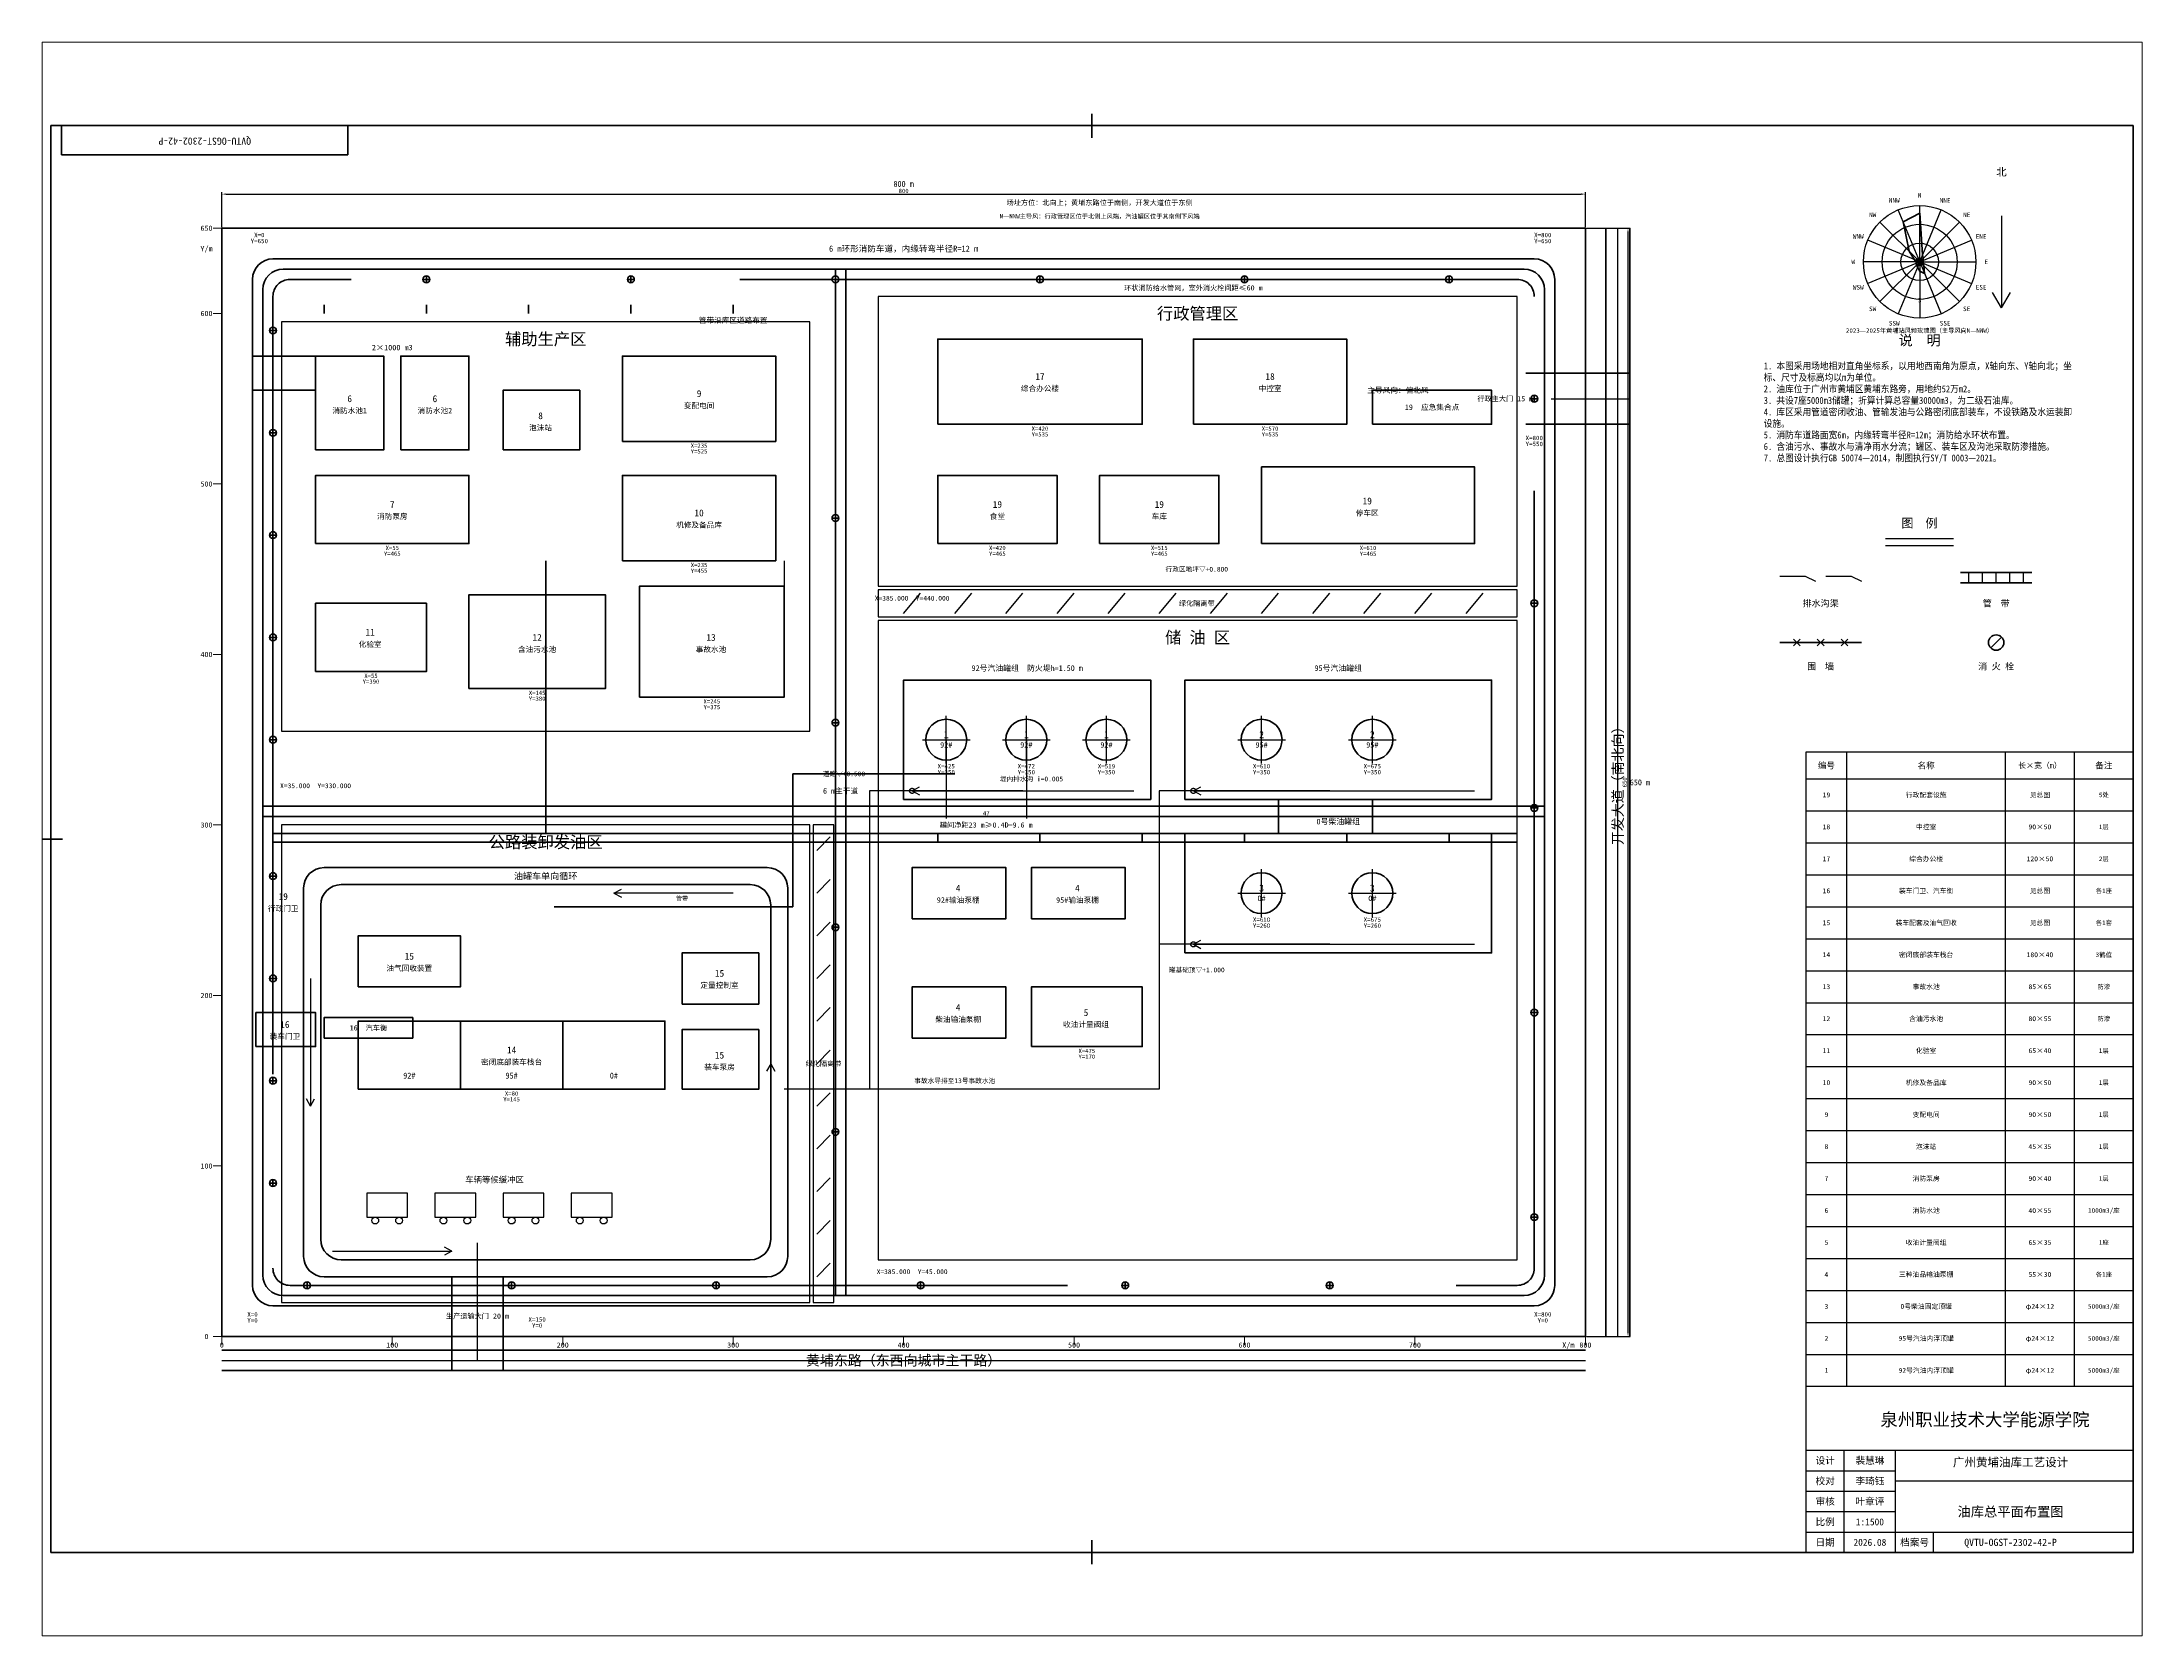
# Paper-space layout '布局1' of a CAD drawing. Header units: millimetres. Extents: x 26 to 231, y 20 to 176.
# The model-space entities are those that its viewports show. They can reach past a viewport. Long polylines and large blocks are cut down to what shows.
import ezdxf
from ezdxf.enums import TextEntityAlignment as Align

# ---------------------------------------------------------------- set-up
doc = ezdxf.new("R2010")
doc.units = ezdxf.units.MM
doc.linetypes.add('CENTER', pattern=[50.8, 31.75, -6.35, 6.35, -6.35])
doc.linetypes.add('DASHED', pattern=[19.05, 12.7, -6.35])
for name, color, linetype, lineweight in [('01-用地红线', 7, 'Continuous', 70), ('02-围墙', 7, 'Continuous', 50), ('03-道路', 7, 'Continuous', 35), ('04-防火堤', 7, 'Continuous', 50), ('05-储罐', 7, 'Continuous', 50), ('06-建构筑物', 7, 'Continuous', 35), ('07-管带', 7, 'Continuous', 35), ('08-消防管网', 7, 'DASHED', 35), ('09-排水沟', 7, 'DASHED', 25), ('10-文字', 7, 'Continuous', 25), ('11-尺寸', 7, 'Continuous', 25), ('12-箭头', 7, 'Continuous', 25), ('12-风向图', 7, 'Continuous', 25), ('13-中心线', 7, 'CENTER', 25), ('13-图框', 7, 'Continuous', 50), ('14-分区界线', 7, 'DASHED', 25), ('15-消防设施', 7, 'Continuous', 35), ('16-绿化', 7, 'Continuous', 25), ('17-车辆', 7, 'Continuous', 25), ('20-坐标标注', 7, 'Continuous', 18)]:
    doc.layers.add(name, color=color, linetype=linetype, lineweight=lineweight)
doc.styles.add('QVTU-宋体', font='', dxfattribs={"width": 0.9})
doc.styles.add('QVTU-黑体', font='simhei.ttf', dxfattribs={"width": 0.95})
doc.styles.get("Standard").update_dxf_attribs({"font": ''})
doc.styles.get('QVTU-宋体').set_extended_font_data('SimSun')
doc.styles.get('Standard').set_extended_font_data('SimSun')
doc.dimstyles.new('ISO-25', dxfattribs={"dimtxt": 2.5, "dimasz": 2.5, "dimexe": 1.25, "dimexo": 0.625, "dimtad": 1, "dimtxsty": 'Standard', "dimcen": 2.5, "dimadec": 0, "dimazin": 0, "dimtfac": 1, "dimtmove": 0, "dimatfit": 3, "dimfxl": 1, "dimarcsym": 0})

# ---------------------------------------------------------------- blocks, each defined once
blk = doc.blocks.new('*D1')
at = {"layer": '11-尺寸', "color": 0, "lineweight": -2, "transparency": 16777216}
for p, q in [((0, 695.6), (0, 716.2)), ((2.5, 715), (797.5, 715)), ((800, 695.6), (800, 716.2))]:
    blk.add_line(p, q, dxfattribs=at)
at = {"layer": '11-尺寸', "color": 0, "transparency": 16777216}
for points in [[(2.5, 715.4), (2.5, 714.6), (0, 715)], [(797.5, 715.4), (797.5, 714.6), (800, 715)]]:
    blk.add_solid(points, dxfattribs=at)
at = {"layer": 'Defpoints', "color": 0, "transparency": 16777216}
for p in [(800, 715), (0, 695), (800, 695)]:
    blk.add_point(p, dxfattribs=at)
at = {"layer": '11-尺寸', "color": 0, "transparency": 16777216, "insert": (400, 716.9), "char_height": 2.5, "attachment_point": 5}
blk.add_mtext('800', dxfattribs=at)
blk = doc.blocks.new('*D2')
at = {"layer": '11-尺寸', "color": 0, "lineweight": -2, "transparency": 16777216}
for p, q in [((800.6, 695), (826.2, 695)), ((825, 47.5), (825, 692.5)), ((800.6, 45), (826.2, 45))]:
    blk.add_line(p, q, dxfattribs=at)
at = {"layer": '11-尺寸', "color": 0, "transparency": 16777216}
for points in [[(824.6, 692.5), (825.4, 692.5), (825, 695)], [(824.6, 47.5), (825.4, 47.5), (825, 45)]]:
    blk.add_solid(points, dxfattribs=at)
at = {"layer": 'Defpoints', "color": 0, "transparency": 16777216}
for p in [(800, 695), (825, 695), (800, 45)]:
    blk.add_point(p, dxfattribs=at)
at = {"layer": '11-尺寸', "color": 0, "transparency": 16777216, "insert": (823.1, 370), "char_height": 2.5, "attachment_point": 5, "rotation": 90}
blk.add_mtext('650', dxfattribs=at)
blk = doc.blocks.new('*D3')
at = {"layer": '11-尺寸', "color": 0, "lineweight": -2, "transparency": 16777216}
for p, q in [((425, 394.4), (425, 348.8)), ((472, 394.4), (472, 348.8)), ((427.5, 350), (469.5, 350))]:
    blk.add_line(p, q, dxfattribs=at)
at = {"layer": '11-尺寸', "color": 0, "transparency": 16777216}
for points in [[(427.5, 350.4), (427.5, 349.6), (425, 350)], [(469.5, 350.4), (469.5, 349.6), (472, 350)]]:
    blk.add_solid(points, dxfattribs=at)
at = {"layer": 'Defpoints', "color": 0, "transparency": 16777216}
for p in [(425, 395), (472, 395), (472, 350)]:
    blk.add_point(p, dxfattribs=at)
at = {"layer": '11-尺寸', "color": 0, "transparency": 16777216, "insert": (448.5, 351.9), "char_height": 2.5, "attachment_point": 5}
blk.add_mtext('47', dxfattribs=at)

msp = doc.modelspace()

# ---------------------------------------------------------------- linework, layer by layer
at = {"layer": '01-用地红线'}
msp.add_lwpolyline([(0, 45), (800, 45), (800, 695), (0, 695)], close=True, dxfattribs=at)
at = {"layer": '02-围墙'}
for p, q in [((800, 695), (0, 695)), ((0, 695), (0, 610)), ((800, 45), (800, 695)), ((0, 595), (0, 540)), ((0, 520), (0, 45)), ((0, 45), (800, 45))]:
    msp.add_line(p, q, dxfattribs=at)
at = {"layer": '02-围墙', "lineweight": 35}
msp.add_line((914, 452), (962, 452), dxfattribs=at)
at = {"layer": '02-围墙', "lineweight": 25}
for p, q in [((922, 450), (926, 454)), ((922, 454), (926, 450)), ((936, 450), (940, 454)), ((936, 454), (940, 450)), ((950, 450), (954, 454)), ((950, 454), (954, 450))]:
    msp.add_line(p, q, dxfattribs=at)
at = {"layer": '03-道路'}
for p, q in [((812, 45), (812, 695)), ((826, 45), (826, 695)), ((360, 69), (360, 671)), ((366, 69), (366, 671)), ((765, 610), (826, 610)), ((765, 580), (826, 580)), ((24, 356), (776, 356)), ((24, 350), (776, 350)), ((135, 25), (135, 80)), ((165, 25), (165, 80)), ((0, 37), (800, 37)), ((0, 25), (800, 25))]:
    msp.add_line(p, q, dxfattribs=at)
for points in [[(18, 75, 0.41421356), (30, 63), (770, 63, 0.41421356), (782, 75), (782, 665, 0.41421356), (770, 677), (30, 677, 0.41421356), (18, 665)], [(24, 81, 0.41421356), (36, 69), (764, 69, 0.41421356), (776, 81), (776, 659, 0.41421356), (764, 671), (36, 671, 0.41421356), (24, 659)], [(48, 92, 0.41421356), (60, 80), (320, 80, 0.41421356), (332, 92), (332, 308, 0.41421356), (320, 320), (60, 320, 0.41421356), (48, 308)], [(58, 102, 0.41421356), (70, 90), (310, 90, 0.41421356), (322, 102), (322, 298, 0.41421356), (310, 310), (70, 310, 0.41421356), (58, 298)]]:
    msp.add_lwpolyline(points, format="xyb", close=True, dxfattribs=at)
at = {"layer": '04-防火堤'}
for points in [[(400, 360), (545, 360), (545, 430), (400, 430)], [(565, 360), (745, 360), (745, 430), (565, 430)], [(565, 270), (745, 270), (745, 340), (565, 340)]]:
    msp.add_lwpolyline(points, close=True, dxfattribs=at)
at = {"layer": '05-储罐'}
for centre in [(425, 395), (472, 395), (519, 395), (610, 395), (675, 395), (610, 305), (675, 305)]:
    msp.add_circle(centre, 12, dxfattribs=at)
at = {"layer": '06-建构筑物'}
for p, q in [((140, 190), (140, 230)), ((200, 190), (200, 230))]:
    msp.add_line(p, q, dxfattribs=at)
for points in [[(420, 580), (540, 580), (540, 630), (420, 630)], [(570, 580), (660, 580), (660, 630), (570, 630)], [(18, 600), (55, 600), (55, 620), (18, 620)], [(55, 565), (95, 565), (95, 620), (55, 620)], [(105, 565), (145, 565), (145, 620), (105, 620)], [(235, 570), (325, 570), (325, 620), (235, 620)], [(165, 565), (210, 565), (210, 600), (165, 600)], [(675, 580), (745, 580), (745, 600), (675, 600)], [(610, 510), (735, 510), (735, 555), (610, 555)], [(55, 510), (145, 510), (145, 550), (55, 550)], [(235, 500), (325, 500), (325, 550), (235, 550)], [(420, 510), (490, 510), (490, 550), (420, 550)], [(515, 510), (585, 510), (585, 550), (515, 550)], [(245, 420), (330, 420), (330, 485), (245, 485)], [(55, 435), (120, 435), (120, 475), (55, 475)], [(145, 425), (225, 425), (225, 480), (145, 480)], [(405, 290), (460, 290), (460, 320), (405, 320)], [(475, 290), (530, 290), (530, 320), (475, 320)], [(80, 250), (140, 250), (140, 280), (80, 280)], [(270, 240), (315, 240), (315, 270), (270, 270)], [(405, 220), (460, 220), (460, 250), (405, 250)], [(475, 215), (540, 215), (540, 250), (475, 250)], [(20, 215), (55, 215), (55, 235), (20, 235)], [(60, 220), (112, 220), (112, 232), (60, 232)], [(80, 190), (260, 190), (260, 230), (80, 230)], [(270, 190), (315, 190), (315, 225), (270, 225)]]:
    msp.add_lwpolyline(points, close=True, dxfattribs=at)
at = {"layer": '07-管带'}
for p, q in [((60, 645), (60, 650)), ((120, 645), (120, 650)), ((180, 645), (180, 650)), ((240, 645), (240, 650)), ((300, 645), (300, 650)), ((190, 340), (190, 500)), ((335, 297), (335, 375)), ((335, 375), (430, 375)), ((620, 340), (620, 360)), ((675, 340), (675, 360)), ((30, 340), (760, 340)), ((30, 335), (760, 335)), ((420, 335), (420, 340)), ((480, 335), (480, 340)), ((540, 335), (540, 340)), ((600, 335), (600, 340)), ((660, 335), (660, 340)), ((720, 335), (720, 340)), ((195, 297), (335, 297))]:
    msp.add_line(p, q, dxfattribs=at)
at = {"layer": '07-管带', "lineweight": 35}
for p, q in [((1020, 493), (1062, 493)), ((1020, 487), (1062, 487))]:
    msp.add_line(p, q, dxfattribs=at)
at = {"layer": '07-管带', "lineweight": 25}
for p, q in [((1025, 487), (1025, 493)), ((1033, 487), (1033, 493)), ((1041, 487), (1041, 493)), ((1049, 487), (1049, 493)), ((1057, 487), (1057, 493))]:
    msp.add_line(p, q, dxfattribs=at)
at = {"layer": '08-消防管网'}
for p, q in [((360, 85), (360, 655)), ((40, 350), (760, 350))]:
    msp.add_line(p, q, dxfattribs=at)
msp.add_lwpolyline([(30, 85, 0.41421356), (40, 75), (760, 75, 0.41421356), (770, 85), (770, 655, 0.41421356), (760, 665), (40, 665, 0.41421356), (30, 655)], format="xyb", close=True, dxfattribs=at)
at = {"layer": '09-排水沟'}
for p, q in [((330, 500), (330, 450)), ((405, 365), (380, 365)), ((380, 365), (380, 190)), ((405, 365), (409.408, 367.36)), ((405, 365), (535, 365)), ((470, 365), (405, 365)), ((405, 365), (409.408, 362.64)), ((570, 365), (550, 365)), ((550, 365), (550, 190)), ((570, 365), (574.408, 367.36)), ((570, 365), (735, 365)), ((650, 365), (570, 365)), ((570, 365), (574.408, 362.64)), ((570, 275), (550, 275)), ((570, 275), (574.408, 277.36)), ((570, 275), (735, 275)), ((650, 275), (570, 275)), ((570, 275), (574.408, 272.64)), ((550, 190), (330, 190))]:
    msp.add_line(p, q, dxfattribs=at)
at = {"layer": '09-排水沟', "lineweight": 25}
for p, q in [((914, 491), (929, 491)), ((929, 491), (935, 488)), ((941, 491), (956, 491)), ((956, 491), (962, 488))]:
    msp.add_line(p, q, dxfattribs=at)
at = {"layer": '09-排水沟'}
for centre in [(405, 365), (570, 365), (570, 275)]:
    msp.add_circle(centre, 1.5, dxfattribs=at)
at = {"layer": '10-文字'}
for p, q in [((-100.372, 755.276), (-100.372, -81.724)), ((1108.628, 755.276), (-100.372, 755.276)), ((929.416, 387.776), (929.416, 15.776)), ((1121.416, 387.776), (929.416, 387.776)), ((953.416, 15.776), (953.416, 387.776)), ((1046.416, 15.776), (1046.416, 387.776)), ((1086.916, 15.776), (1086.916, 387.776)), ((1121.416, 15.776), (1121.416, 387.776)), ((929.416, 353.276), (1121.416, 353.276)), ((929.416, 334.526), (1121.416, 334.526)), ((929.416, 315.776), (1121.416, 315.776)), ((929.416, 297.026), (1121.416, 297.026)), ((929.416, 278.276), (1121.416, 278.276)), ((929.416, 259.526), (1121.416, 259.526)), ((929.416, 240.776), (1121.416, 240.776)), ((929.416, 222.026), (1121.416, 222.026)), ((929.416, 203.276), (1121.416, 203.276)), ((929.416, 184.526), (1121.416, 184.526)), ((929.416, 165.776), (1121.416, 165.776)), ((929.416, 147.026), (1121.416, 147.026)), ((929.416, 128.276), (1121.416, 128.276)), ((929.416, 109.526), (1121.416, 109.526)), ((929.416, 90.776), (1121.416, 90.776)), ((929.416, 72.026), (1121.416, 72.026)), ((929.416, 53.276), (1121.416, 53.276)), ((929.416, 34.526), (1121.416, 34.526)), ((929.416, 15.776), (929.416, -81.724)), ((929.416, 15.776), (1121.416, 15.776)), ((929.416, -21.724), (1121.416, -21.724)), ((951.916, -81.724), (951.916, -21.724)), ((981.916, -81.724), (981.916, -21.724)), ((929.416, -33.724), (981.916, -33.724)), ((929.416, -45.724), (981.916, -45.724)), ((981.916, -39.724), (1121.416, -39.724)), ((929.416, -57.724), (981.916, -57.724)), ((929.416, -69.724), (1121.416, -69.724)), ((929.416, -81.724), (1121.416, -81.724))]:
    msp.add_line(p, q, dxfattribs=at)
at = {"layer": '10-文字', "lineweight": 25}
for p, q in [((976, 513), (1016, 513)), ((976, 509), (1016, 509)), ((929.416, 372.026), (1121.416, 372.026))]:
    msp.add_line(p, q, dxfattribs=at)
at = {"layer": '12-箭头'}
for p, q in [((230, 305), (234.408, 307.36)), ((300, 305), (230, 305)), ((230, 305), (234.408, 302.64)), ((52, 255), (52, 180)), ((322, 205), (319.64, 200.592)), ((322, 135), (322, 205)), ((322, 205), (324.36, 200.592)), ((52, 180), (49.64, 184.408)), ((52, 180), (54.36, 184.408)), ((65, 95), (135, 95)), ((135, 95), (130.592, 97.36)), ((135, 95), (130.592, 92.64))]:
    msp.add_line(p, q, dxfattribs=at)
at = {"layer": '12-风向图'}
for p, q in [((996.128, 675.276), (983.5, 705.764)), ((996.128, 675.276), (996.128, 708.276)), ((996.128, 675.276), (1008.757, 705.764)), ((996.128, 675.276), (972.794, 698.61)), ((996.128, 675.276), (1019.463, 698.61)), ((1044.128, 702.276), (1044.128, 648.276)), ((996.128, 675.276), (965.64, 687.904)), ((996.128, 675.276), (1026.617, 687.904)), ((996.128, 675.276), (963.128, 675.276)), ((996.128, 675.276), (965.64, 662.647)), ((996.128, 675.276), (972.794, 651.941)), ((996.128, 675.276), (983.5, 644.788)), ((996.128, 675.276), (996.128, 642.276)), ((996.128, 675.276), (1008.757, 644.788)), ((996.128, 675.276), (1019.463, 651.941)), ((996.128, 675.276), (1026.617, 662.647)), ((996.128, 675.276), (1029.128, 675.276)), ((1044.128, 648.276), (1038.878, 657.276)), ((1044.128, 648.276), (1049.378, 657.276)), ((1004.119, -69.724), (1004.119, -81.724))]:
    msp.add_line(p, q, dxfattribs=at)
at = {"layer": '12-风向图', "lineweight": 50}
for p, q in [((986.447, 698.65), (996.128, 703.876)), ((996.128, 703.876), (997.812, 679.341)), ((989.906, 681.498), (986.447, 698.65)), ((993.08, 676.539), (989.906, 681.498)), ((997.812, 679.341), (998.073, 677.22)), ((993.928, 675.276), (993.08, 676.539)), ((994.096, 674.434), (993.928, 675.276)), ((994.184, 673.331), (994.096, 674.434)), ((994.866, 672.227), (994.184, 673.331)), ((996.128, 669.776), (994.866, 672.227)), ((998.949, 668.467), (996.128, 669.776)), ((998.073, 677.22), (998.161, 676.118)), ((998.161, 676.118), (998.328, 675.276)), ((998.328, 675.276), (998.161, 674.434)), ((998.161, 674.434), (998.462, 672.942)), ((998.462, 672.942), (998.949, 668.467))]:
    msp.add_line(p, q, dxfattribs=at)
at = {"layer": '12-风向图'}
for radius in [33, 22, 11, 2.25]:
    msp.add_circle((996.128, 675.276), radius, dxfattribs=at)
at = {"layer": '13-中心线'}
for p, q in [((819, 45), (819, 695)), ((780, 595), (826, 595)), ((425, 381), (425, 409)), ((472, 381), (472, 409)), ((519, 381), (519, 409)), ((610, 381), (610, 409)), ((675, 381), (675, 409)), ((411, 395), (439, 395)), ((458, 395), (486, 395)), ((505, 395), (533, 395)), ((596, 395), (624, 395)), ((661, 395), (689, 395)), ((610, 291), (610, 319)), ((675, 291), (675, 319)), ((596, 305), (624, 305)), ((661, 305), (689, 305)), ((150, 31), (150, 100)), ((0, 31), (800, 31))]:
    msp.add_line(p, q, dxfattribs=at)
at = {"layer": '13-图框', "lineweight": 70}
for p, q in [((1121.379, 755.276), (-100.372, 755.276)), ((-100.372, 755.276), (-100.372, -81.724)), ((1121.379, -81.724), (1121.379, 755.276)), ((-100.372, -81.724), (1121.379, -81.724))]:
    msp.add_line(p, q, dxfattribs=at)
at = {"layer": '13-图框', "lineweight": 35}
for p, q in [((-94, 738), (-94, 755.276)), ((74, 738), (74, 755.276)), ((-94, 738), (74, 738))]:
    msp.add_line(p, q, dxfattribs=at)
at = {"layer": '13-图框', "lineweight": 50}
for p, q in [((510.503, 748), (510.503, 762)), ((-107.5, 336.776), (-93.5, 336.776)), ((510.503, -88.5), (510.503, -74.5))]:
    msp.add_line(p, q, dxfattribs=at)
at = {"layer": '14-分区界线'}
for points in [[(385, 485), (760, 485), (760, 655), (385, 655)], [(35, 400), (345, 400), (345, 640), (35, 640)], [(385, 90), (760, 90), (760, 465), (385, 465)], [(35, 65), (345, 65), (345, 345), (35, 345)]]:
    msp.add_lwpolyline(points, close=True, dxfattribs=at)
at = {"layer": '15-消防设施'}
for p, q in [((120, 663), (120, 667)), ((240, 663), (240, 667)), ((360, 663), (360, 667)), ((480, 663), (480, 667)), ((600, 663), (600, 667)), ((720, 663), (720, 667)), ((118, 665), (122, 665)), ((238, 665), (242, 665)), ((358, 665), (362, 665)), ((478, 665), (482, 665)), ((598, 665), (602, 665)), ((718, 665), (722, 665)), ((28, 635), (32, 635)), ((30, 633), (30, 637)), ((768, 595), (772, 595)), ((770, 593), (770, 597)), ((28, 575), (32, 575)), ((30, 573), (30, 577)), ((358, 525), (362, 525)), ((360, 523), (360, 527)), ((28, 515), (32, 515)), ((30, 513), (30, 517)), ((768, 475), (772, 475)), ((770, 473), (770, 477)), ((30, 453), (30, 457)), ((28, 455), (32, 455)), ((360, 403), (360, 407)), ((28, 395), (32, 395)), ((30, 393), (30, 397)), ((358, 405), (362, 405)), ((768, 355), (772, 355)), ((770, 353), (770, 357)), ((28, 315), (32, 315)), ((30, 313), (30, 317)), ((358, 285), (362, 285)), ((360, 283), (360, 287)), ((28, 255), (32, 255)), ((30, 253), (30, 257)), ((768, 235), (772, 235)), ((770, 233), (770, 237)), ((28, 195), (32, 195)), ((30, 193), (30, 197)), ((358, 165), (362, 165)), ((360, 163), (360, 167)), ((30, 133), (30, 137)), ((28, 135), (32, 135)), ((768, 115), (772, 115)), ((770, 113), (770, 117)), ((48, 75), (52, 75)), ((50, 73), (50, 77)), ((168, 75), (172, 75)), ((170, 73), (170, 77)), ((288, 75), (292, 75)), ((290, 73), (290, 77)), ((408, 75), (412, 75)), ((410, 73), (410, 77)), ((528, 75), (532, 75)), ((530, 73), (530, 77)), ((648, 75), (652, 75)), ((650, 73), (650, 77))]:
    msp.add_line(p, q, dxfattribs=at)
at = {"layer": '15-消防设施', "lineweight": 35}
msp.add_line((1038, 449), (1044, 455), dxfattribs=at)
at = {"layer": '15-消防设施'}
for centre in [(120, 665), (240, 665), (360, 665), (480, 665), (600, 665), (720, 665), (30, 635), (770, 595), (30, 575), (360, 525), (30, 515), (770, 475), (30, 455), (360, 405), (30, 395), (770, 355), (30, 315), (360, 285), (30, 255), (770, 235), (30, 195), (360, 165), (30, 135), (770, 115), (50, 75), (170, 75), (290, 75), (410, 75), (530, 75), (650, 75)]:
    msp.add_circle(centre, 2, dxfattribs=at)
at = {"layer": '15-消防设施', "lineweight": 35}
msp.add_circle((1041, 452), 4.5, dxfattribs=at)
at = {"layer": '16-绿化'}
for p, q in [((400, 469), (410, 481)), ((430, 469), (440, 481)), ((460, 469), (470, 481)), ((490, 469), (500, 481)), ((520, 469), (530, 481)), ((550, 469), (560, 481)), ((580, 469), (590, 481)), ((610, 469), (620, 481)), ((640, 469), (650, 481)), ((670, 469), (680, 481)), ((700, 469), (710, 481)), ((730, 469), (740, 481)), ((349, 330), (357, 338)), ((349, 305), (357, 313)), ((349, 280), (357, 288)), ((349, 255), (357, 263)), ((349, 230), (357, 238)), ((349, 205), (357, 213)), ((349, 180), (357, 188)), ((349, 155), (357, 163)), ((349, 130), (357, 138)), ((349, 105), (357, 113)), ((349, 80), (357, 88))]:
    msp.add_line(p, q, dxfattribs=at)
for points in [[(385, 467), (760, 467), (760, 483), (385, 483)], [(347, 65), (359, 65), (359, 345), (347, 345)]]:
    msp.add_lwpolyline(points, close=True, dxfattribs=at)
at = {"layer": '17-车辆'}
for points in [[(85, 115), (109, 115), (109, 129), (85, 129)], [(125, 115), (149, 115), (149, 129), (125, 129)], [(165, 115), (189, 115), (189, 129), (165, 129)], [(205, 115), (229, 115), (229, 129), (205, 129)]]:
    msp.add_lwpolyline(points, close=True, dxfattribs=at)
for centre in [(90, 113), (104, 113), (130, 113), (144, 113), (170, 113), (184, 113), (210, 113), (224, 113)]:
    msp.add_circle(centre, 2, dxfattribs=at)
at = {"layer": '20-坐标标注'}
for p, q in [((0, 695), (-5, 695)), ((0, 645), (-5, 645)), ((0, 545), (-5, 545)), ((0, 445), (-5, 445)), ((0, 345), (-5, 345)), ((0, 245), (-5, 245)), ((0, 145), (-5, 145)), ((0, 45), (-5, 45)), ((0, 45), (0, 40)), ((100, 45), (100, 40)), ((200, 45), (200, 40)), ((300, 45), (300, 40)), ((400, 45), (400, 40)), ((500, 45), (500, 40)), ((600, 45), (600, 40)), ((700, 45), (700, 40)), ((800, 45), (800, 40))]:
    msp.add_line(p, q, dxfattribs=at)

# ---------------------------------------------------------------- texts
at = {"layer": '10-文字', "style": 'QVTU-宋体'}
for s, height, rotation, p in [('QVTU-OGST-2302-42-P', 4.2, 180, (-10, 746)), ('开发大道（南北向）', 6, 90, (819, 370))]:
    msp.add_text(s, height=height, rotation=rotation, dxfattribs=at).set_placement(p, align=Align.MIDDLE_CENTER)
at = {"layer": '10-文字'}
for s, height, style, p in [('北', 4.5, 'QVTU-宋体', (1044.1, 728)), ('800 m', 3.5, 'QVTU-宋体', (400, 721)), ('N—NNW主导风：行政管理区位于北侧上风端，汽油罐区位于其南侧下风端', 2.6, 'QVTU-宋体', (515, 702)), ('场址方位：北向上；黄埔东路位于南侧，开发大道位于东侧', 3, 'QVTU-宋体', (515, 710)), ('6 m环形消防车道，内缘转弯半径R=12 m', 3.6, 'QVTU-宋体', (400, 683)), ('环状消防给水管网，室外消火栓间距≤60 m', 3, 'QVTU-宋体', (570, 660)), ('管带沿库区道路布置', 3.2, 'QVTU-宋体', (300, 641)), ('行政管理区', 7, 'QVTU-黑体', (572.5, 645)), ('辅助生产区', 7, 'QVTU-黑体', (190, 630)), ('2023—2025年黄埔站风频玫瑰图（主导风向N—NNW）', 2.6, 'QVTU-宋体', (996, 635)), ('说  明', 6, 'QVTU-黑体', (996.128, 629.276)), ('2×1000 m3', 3.2, 'QVTU-宋体', (100, 625)), ('17', 4, 'QVTU-宋体', (480, 608)), ('18', 4, 'QVTU-宋体', (615, 608)), ('6', 4, 'QVTU-宋体', (75, 595)), ('6', 4, 'QVTU-宋体', (125, 595)), ('变配电间', 3.2, 'QVTU-宋体', (280, 591)), ('9', 4, 'QVTU-宋体', (280, 598)), ('综合办公楼', 3.2, 'QVTU-宋体', (480, 601)), ('中控室', 3.2, 'QVTU-宋体', (615, 601)), ('主导风向：偏北风', 3.2, 'QVTU-宋体', (690, 600)), ('19  应急集合点', 3.2, 'QVTU-宋体', (710, 590)), ('行政主大门 15 m', 3, 'QVTU-宋体', (753, 595)), ('消防水池1', 3.2, 'QVTU-宋体', (75, 588)), ('消防水池2', 3.2, 'QVTU-宋体', (125, 588)), ('泡沫站', 3.2, 'QVTU-宋体', (187, 578)), ('8', 4, 'QVTU-宋体', (187, 585)), ('7', 4, 'QVTU-宋体', (100, 533)), ('10', 4, 'QVTU-宋体', (280, 528)), ('19', 4, 'QVTU-宋体', (455, 533)), ('19', 4, 'QVTU-宋体', (550, 533)), ('停车区', 3.2, 'QVTU-黑体', (672, 528)), ('19', 4, 'QVTU-宋体', (672, 535)), ('消防泵房', 3.2, 'QVTU-宋体', (100, 526)), ('机修及备品库', 3.2, 'QVTU-宋体', (280, 521)), ('食堂', 3.2, 'QVTU-宋体', (455, 526)), ('车库', 3.2, 'QVTU-宋体', (550, 526)), ('图  例', 5.2, 'QVTU-黑体', (996, 522)), ('行政区地坪▽+0.800', 2.8, 'QVTU-宋体', (572, 495)), ('X=385.000  Y=440.000', 2.8, 'QVTU-宋体', (405, 478)), ('绿化隔离带', 3, 'QVTU-宋体', (572, 475)), ('排水沟渠', 3.8, 'QVTU-宋体', (938, 475)), ('管  带', 3.8, 'QVTU-宋体', (1041, 475)), ('11', 4, 'QVTU-宋体', (87, 458)), ('12', 4, 'QVTU-宋体', (185, 455)), ('13', 4, 'QVTU-宋体', (287, 455)), ('储 油 区', 7, 'QVTU-黑体', (572.5, 455)), ('化验室', 3.2, 'QVTU-宋体', (87, 451)), ('含油污水池', 3.2, 'QVTU-宋体', (185, 448)), ('事故水池', 3.2, 'QVTU-宋体', (287, 448)), ('92号汽油罐组  防火堤h=1.50 m', 3.3, 'QVTU-宋体', (472.5, 437)), ('95号汽油罐组', 3.3, 'QVTU-宋体', (655, 437)), ('围  墙', 3.8, 'QVTU-宋体', (938, 438)), ('消 火 栓', 3.8, 'QVTU-宋体', (1041, 438)), ('1', 4.2, 'QVTU-宋体', (425, 398)), ('1', 4.2, 'QVTU-宋体', (472, 398)), ('1', 4.2, 'QVTU-宋体', (519, 398)), ('2', 4.2, 'QVTU-宋体', (610, 398)), ('2', 4.2, 'QVTU-宋体', (675, 398)), ('92#', 3.2, 'QVTU-宋体', (425, 392)), ('92#', 3.2, 'QVTU-宋体', (472, 392)), ('92#', 3.2, 'QVTU-宋体', (519, 392)), ('95#', 3.2, 'QVTU-宋体', (610, 392)), ('95#', 3.2, 'QVTU-宋体', (675, 392)), ('编号', 3.6, 'QVTU-黑体', (941.416, 379.901)), ('名称', 3.6, 'QVTU-黑体', (999.916, 379.901)), ('长×宽（m）', 3.3, 'QVTU-黑体', (1066.666, 379.901)), ('备注', 3.6, 'QVTU-黑体', (1104.166, 379.901)), ('道路▽+0.500', 2.8, 'QVTU-宋体', (365, 375)), ('堤内排水沟 i=0.005', 2.8, 'QVTU-宋体', (475, 372)), ('650 m', 3.5, 'QVTU-宋体', (832, 370)), ('X=35.000  Y=330.000', 2.8, 'QVTU-宋体', (55, 368)), ('6 m主干道', 3.2, 'QVTU-宋体', (363, 365)), ('19', 2.85, 'QVTU-宋体', (941.416, 362.651)), ('行政配套设施', 2.85, 'QVTU-宋体', (999.916, 362.651)), ('见总图', 2.85, 'QVTU-宋体', (1066.666, 362.651)), ('5处', 2.7, 'QVTU-宋体', (1104.166, 362.651)), ('罐间净距23 m≥0.4D=9.6 m', 3, 'QVTU-宋体', (448.5, 345)), ('0号柴油罐组', 3.3, 'QVTU-宋体', (655, 347)), ('18', 2.85, 'QVTU-宋体', (941.416, 343.901)), ('中控室', 2.85, 'QVTU-宋体', (999.916, 343.901)), ('90×50', 2.85, 'QVTU-宋体', (1066.666, 343.901)), ('1层', 2.7, 'QVTU-宋体', (1104.166, 343.901)), ('公路装卸发油区', 7, 'QVTU-黑体', (190, 335)), ('17', 2.85, 'QVTU-宋体', (941.416, 325.151)), ('综合办公楼', 2.85, 'QVTU-宋体', (999.916, 325.151)), ('120×50', 2.85, 'QVTU-宋体', (1066.666, 325.151)), ('2层', 2.7, 'QVTU-宋体', (1104.166, 325.151)), ('油罐车单向循环', 3.8, 'QVTU-宋体', (190, 315)), ('4', 4, 'QVTU-宋体', (432, 308)), ('4', 4, 'QVTU-宋体', (502, 308)), ('3', 4.2, 'QVTU-宋体', (610, 308)), ('3', 4.2, 'QVTU-宋体', (675, 308)), ('装车门卫、汽车衡', 2.85, 'QVTU-宋体', (999.916, 306.401)), ('见总图', 2.85, 'QVTU-宋体', (1066.666, 306.401)), ('各1座', 2.7, 'QVTU-宋体', (1104.166, 306.401)), ('行政门卫', 3.2, 'QVTU-宋体', (36, 296)), ('19', 4, 'QVTU-宋体', (36, 303)), ('管带', 2.5, 'QVTU-宋体', (270, 302)), ('92#输油泵棚', 3.2, 'QVTU-宋体', (432, 301)), ('95#输油泵棚', 3.2, 'QVTU-宋体', (502, 301)), ('0#', 3.2, 'QVTU-宋体', (610, 302)), ('0#', 3.2, 'QVTU-宋体', (675, 302)), ('16', 2.85, 'QVTU-宋体', (941.416, 306.401)), ('15', 2.85, 'QVTU-宋体', (941.416, 287.651)), ('装车配套及油气回收', 2.85, 'QVTU-宋体', (999.916, 287.651)), ('见总图', 2.85, 'QVTU-宋体', (1066.666, 287.651)), ('各1套', 2.7, 'QVTU-宋体', (1104.166, 287.651)), ('油气回收装置', 3.2, 'QVTU-宋体', (110, 261)), ('15', 4, 'QVTU-宋体', (110, 268)), ('15', 4, 'QVTU-宋体', (292, 258)), ('罐基础顶▽+1.000', 2.8, 'QVTU-宋体', (572, 260)), ('14', 2.85, 'QVTU-宋体', (941.416, 268.901)), ('密闭底部装车栈台', 2.85, 'QVTU-宋体', (999.916, 268.901)), ('180×40', 2.85, 'QVTU-宋体', (1066.666, 268.901)), ('3鹤位', 2.7, 'QVTU-宋体', (1104.166, 268.901)), ('定量控制室', 3.2, 'QVTU-宋体', (292, 251)), ('13', 2.85, 'QVTU-宋体', (941.416, 250.151)), ('事故水池', 2.85, 'QVTU-宋体', (999.916, 250.151)), ('85×65', 2.85, 'QVTU-宋体', (1066.666, 250.151)), ('防渗', 2.7, 'QVTU-宋体', (1104.166, 250.151)), ('4', 4, 'QVTU-宋体', (432, 238)), ('5', 4, 'QVTU-宋体', (507, 235)), ('装车门卫', 3.2, 'QVTU-宋体', (37, 221)), ('16', 4, 'QVTU-宋体', (37, 228)), ('16  汽车衡', 3, 'QVTU-宋体', (86, 226)), ('柴油输油泵棚', 3.2, 'QVTU-宋体', (432, 231)), ('收油计量阀组', 3.2, 'QVTU-宋体', (507, 228)), ('12', 2.85, 'QVTU-宋体', (941.416, 231.401)), ('含油污水池', 2.85, 'QVTU-宋体', (999.916, 231.401)), ('80×55', 2.85, 'QVTU-宋体', (1066.666, 231.401)), ('防渗', 2.7, 'QVTU-宋体', (1104.166, 231.401)), ('14', 4, 'QVTU-宋体', (170, 213)), ('15', 4, 'QVTU-宋体', (292, 210)), ('11', 2.85, 'QVTU-宋体', (941.416, 212.651)), ('化验室', 2.85, 'QVTU-宋体', (999.916, 212.651)), ('65×40', 2.85, 'QVTU-宋体', (1066.666, 212.651)), ('1层', 2.7, 'QVTU-宋体', (1104.166, 212.651)), ('92#', 3.5, 'QVTU-宋体', (110, 198)), ('密闭底部装车栈台', 3.2, 'QVTU-宋体', (170, 206)), ('95#', 3.5, 'QVTU-宋体', (170, 198)), ('0#', 3.5, 'QVTU-宋体', (230, 198)), ('装车泵房', 3.2, 'QVTU-宋体', (292, 203)), ('绿化隔离带', 3, 'QVTU-宋体', (353, 205)), ('事故水导排至13号事故水池', 2.8, 'QVTU-宋体', (430, 195)), ('10', 2.85, 'QVTU-宋体', (941.416, 193.901)), ('机修及备品库', 2.85, 'QVTU-宋体', (999.916, 193.901)), ('90×50', 2.85, 'QVTU-宋体', (1066.666, 193.901)), ('1层', 2.7, 'QVTU-宋体', (1104.166, 193.901)), ('9', 2.85, 'QVTU-宋体', (941.416, 175.151)), ('变配电间', 2.85, 'QVTU-宋体', (999.916, 175.151)), ('90×50', 2.85, 'QVTU-宋体', (1066.666, 175.151)), ('1层', 2.7, 'QVTU-宋体', (1104.166, 175.151)), ('8', 2.85, 'QVTU-宋体', (941.416, 156.401)), ('泡沫站', 2.85, 'QVTU-宋体', (999.916, 156.401)), ('45×35', 2.85, 'QVTU-宋体', (1066.666, 156.401)), ('1层', 2.7, 'QVTU-宋体', (1104.166, 156.401)), ('车辆等候缓冲区', 3.5, 'QVTU-黑体', (160, 137)), ('7', 2.85, 'QVTU-宋体', (941.416, 137.651)), ('消防泵房', 2.85, 'QVTU-宋体', (999.916, 137.651)), ('90×40', 2.85, 'QVTU-宋体', (1066.666, 137.651)), ('1层', 2.7, 'QVTU-宋体', (1104.166, 137.651)), ('6', 2.85, 'QVTU-宋体', (941.416, 118.901)), ('消防水池', 2.85, 'QVTU-宋体', (999.916, 118.901)), ('40×55', 2.85, 'QVTU-宋体', (1066.666, 118.901)), ('1000m3/座', 2.7, 'QVTU-宋体', (1104.166, 118.901)), ('5', 2.85, 'QVTU-宋体', (941.416, 100.151)), ('收油计量阀组', 2.85, 'QVTU-宋体', (999.916, 100.151)), ('65×35', 2.85, 'QVTU-宋体', (1066.666, 100.151)), ('1座', 2.7, 'QVTU-宋体', (1104.166, 100.151)), ('X=385.000  Y=45.000', 2.8, 'QVTU-宋体', (405, 83)), ('4', 2.85, 'QVTU-宋体', (941.416, 81.401)), ('三种油品输油泵棚', 2.85, 'QVTU-宋体', (999.916, 81.401)), ('55×30', 2.85, 'QVTU-宋体', (1066.666, 81.401)), ('各1座', 2.7, 'QVTU-宋体', (1104.166, 81.401)), ('3', 2.85, 'QVTU-宋体', (941.416, 62.651)), ('0号柴油固定顶罐', 2.85, 'QVTU-宋体', (999.916, 62.651)), ('φ24×12', 2.85, 'QVTU-宋体', (1066.666, 62.651)), ('5000m3/座', 2.7, 'QVTU-宋体', (1104.166, 62.651)), ('生产运输大门 20 m', 3, 'QVTU-宋体', (150, 57)), ('2', 2.85, 'QVTU-宋体', (941.416, 43.901)), ('95号汽油内浮顶罐', 2.85, 'QVTU-宋体', (999.916, 43.901)), ('φ24×12', 2.85, 'QVTU-宋体', (1066.666, 43.901)), ('5000m3/座', 2.7, 'QVTU-宋体', (1104.166, 43.901)), ('黄埔东路（东西向城市主干路）', 6, 'QVTU-宋体', (400, 31)), ('1', 2.85, 'QVTU-宋体', (941.416, 25.151)), ('92号汽油内浮顶罐', 2.85, 'QVTU-宋体', (999.916, 25.151)), ('φ24×12', 2.85, 'QVTU-宋体', (1066.666, 25.151)), ('5000m3/座', 2.7, 'QVTU-宋体', (1104.166, 25.151)), ('泉州职业技术大学能源学院', 7.5, 'QVTU-黑体', (1034.416, -3.724)), ('设计', 4.05, 'QVTU-宋体', (940.666, -27.724)), ('裴慧琳', 4.05, 'QVTU-宋体', (966.916, -27.724)), ('广州黄埔油库工艺设计', 4.95, 'QVTU-宋体', (1049.416, -28.726)), ('校对', 4.05, 'QVTU-宋体', (940.666, -39.724)), ('审核', 4.05, 'QVTU-宋体', (940.666, -51.724)), ('李琦钰', 4.05, 'QVTU-宋体', (966.916, -39.724)), ('叶章评', 4.05, 'QVTU-宋体', (966.916, -51.724)), ('比例', 4.05, 'QVTU-宋体', (940.666, -63.724)), ('油库总平面布置图', 5.7, 'QVTU-黑体', (1049.416, -57.724)), ('日期', 4.05, 'QVTU-宋体', (940.666, -75.724)), ('2026.08', 4.05, 'QVTU-宋体', (966.916, -75.724)), ('1:1500', 4.05, 'QVTU-宋体', (966.916, -63.724)), ('档案号', 4.05, 'QVTU-宋体', (993.166, -75.724)), ('QVTU-OGST-2302-42-P', 4.2, 'QVTU-宋体', (1049.416, -75.724))]:
    msp.add_text(s, height=height, dxfattribs=dict(at, style=style)).set_placement(p, align=Align.MIDDLE_CENTER)
at = {"layer": '10-文字', "insert": (904.628, 616.276), "char_height": 4.05, "width": 183, "attachment_point": 1, "style": 'QVTU-宋体'}
msp.add_mtext('1. 本图采用场地相对直角坐标系，以用地西南角为原点，X轴向东、Y轴向北；坐标、尺寸及标高均以m为单位。\\P2. 油库位于广州市黄埔区黄埔东路旁，用地约52万m2。\\P3. 共设7座5000m3储罐；折算计算总容量30000m3，为二级石油库。\\P4. 库区采用管道密闭收油、管输发油与公路密闭底部装车，不设铁路及水运装卸设施。\\P5. 消防车道路面宽6m，内缘转弯半径R=12m；消防给水环状布置。\\P6. 含油污水、事故水与清净雨水分流；罐区、装车区及沟池采取防渗措施。\\P7. 总图设计执行GB 50074—2014，制图执行SY/T 0003—2021。', dxfattribs=at)
at = {"layer": '12-风向图', "style": 'QVTU-宋体'}
for s, p in [('N', (996.128, 714.276)), ('NW', (968.551, 702.853)), ('NNW', (981.204, 711.307)), ('NNE', (1011.053, 711.307)), ('NE', (1023.706, 702.853)), ('WNW', (960.097, 690.2)), ('ENE', (1032.16, 690.2)), ('W', (957.128, 675.276)), ('E', (1035.128, 675.276)), ('WSW', (960.097, 660.351)), ('S', (996.128, 652.776)), ('ESE', (1032.16, 660.351)), ('SW', (968.551, 647.699)), ('SE', (1023.706, 647.699)), ('SSW', (981.204, 639.245)), ('SSE', (1011.053, 639.245))]:
    msp.add_text(s, height=2.7, dxfattribs=at).set_placement(p, align=Align.MIDDLE_CENTER)
at = {"layer": '20-坐标标注', "style": 'QVTU-宋体'}
for s, height, p in [('650', 3, (-9, 695)), ('X=0', 2.6, (22, 691)), ('X=800', 2.6, (775, 691)), ('Y/m', 3.2, (-9, 683)), ('Y=650', 2.6, (22, 687.49)), ('Y=650', 2.6, (775, 687.49)), ('600', 3, (-9, 645)), ('X=235', 2.5, (280, 567.5)), ('Y=535', 2.5, (480, 574.125)), ('X=420', 2.5, (480, 577.5)), ('Y=535', 2.5, (615, 574.125)), ('X=570', 2.5, (615, 577.5)), ('Y=550', 2.6, (770, 568.49)), ('X=800', 2.6, (770, 572)), ('Y=525', 2.5, (280, 564.125)), ('500', 3, (-9, 545)), ('Y=465', 2.5, (100, 504.125)), ('X=55', 2.5, (100, 507.5)), ('Y=465', 2.5, (455, 504.125)), ('X=420', 2.5, (455, 507.5)), ('Y=465', 2.5, (550, 504.125)), ('X=515', 2.5, (550, 507.5)), ('Y=465', 2.5, (672.5, 504.125)), ('X=610', 2.5, (672.5, 507.5)), ('Y=455', 2.5, (280, 494.125)), ('X=235', 2.5, (280, 497.5)), ('400', 3, (-9, 445)), ('X=55', 2.5, (87.5, 432.5)), ('Y=390', 2.5, (87.5, 429.125)), ('Y=380', 2.5, (185, 419.125)), ('X=145', 2.5, (185, 422.5)), ('Y=375', 2.5, (287.5, 414.125)), ('X=245', 2.5, (287.5, 417.5)), ('Y=350', 2.6, (425, 375.99)), ('X=425', 2.6, (425, 379.5)), ('Y=350', 2.6, (472, 375.99)), ('X=472', 2.6, (472, 379.5)), ('Y=350', 2.6, (519, 375.99)), ('X=519', 2.6, (519, 379.5)), ('Y=350', 2.6, (610, 375.99)), ('X=610', 2.6, (610, 379.5)), ('Y=350', 2.6, (675, 375.99)), ('X=675', 2.6, (675, 379.5)), ('300', 3, (-9, 345)), ('Y=260', 2.6, (610, 285.99)), ('X=610', 2.6, (610, 289.5)), ('Y=260', 2.6, (675, 285.99)), ('X=675', 2.6, (675, 289.5)), ('200', 3, (-9, 245)), ('Y=170', 2.5, (507.5, 209.125)), ('X=475', 2.5, (507.5, 212.5)), ('Y=145', 2.5, (170, 184.125)), ('X=80', 2.5, (170, 187.5)), ('100', 3, (-9, 145)), ('Y=0', 2.6, (18, 54.49)), ('X=0', 2.6, (18, 58)), ('X=150', 2.6, (185, 55)), ('Y=0', 2.6, (185, 51.49)), ('X=800', 2.6, (775, 58)), ('Y=0', 2.6, (775, 54.49)), ('0', 3, (-9, 45)), ('0', 3, (0, 40)), ('100', 3, (100, 40)), ('200', 3, (200, 40)), ('300', 3, (300, 40)), ('400', 3, (400, 40)), ('500', 3, (500, 40)), ('600', 3, (600, 40)), ('700', 3, (700, 40)), ('X/m', 3.2, (790, 40)), ('800', 3, (800, 40))]:
    msp.add_text(s, height=height, dxfattribs=at).set_placement(p, align=Align.MIDDLE_CENTER)

# ---------------------------------------------------------------- dimensions: what is measured, and where the dimension line sits
at = {"layer": '11-尺寸'}
for p1, p2, distance, picture, middle in [((0, 695), (800, 695), 20, '*D1', (400, 716.875)), ((800, 45), (800, 695), -25, '*D2', (823.125, 370)), ((425, 395), (472, 395), -45, '*D3', (448.5, 351.875))]:
    dim = msp.add_aligned_dim(p1=p1, p2=p2, distance=distance, dimstyle='ISO-25', dxfattribs=at)
    dim.commit()
    dim.dimension.update_dxf_attribs({"geometry": picture, "text_midpoint": middle})

psp = doc.layouts.new('布局1')

# ---------------------------------------------------------------- viewports
at = {"layer": '12-风向图', "color": 1}
psp.add_viewport(center=(128.5, 97.5), size=(205.6, 156), view_center_point=(510.522, 336.776), view_height=934.84079, dxfattribs=at)

doc.saveas('drawing.dxf')
